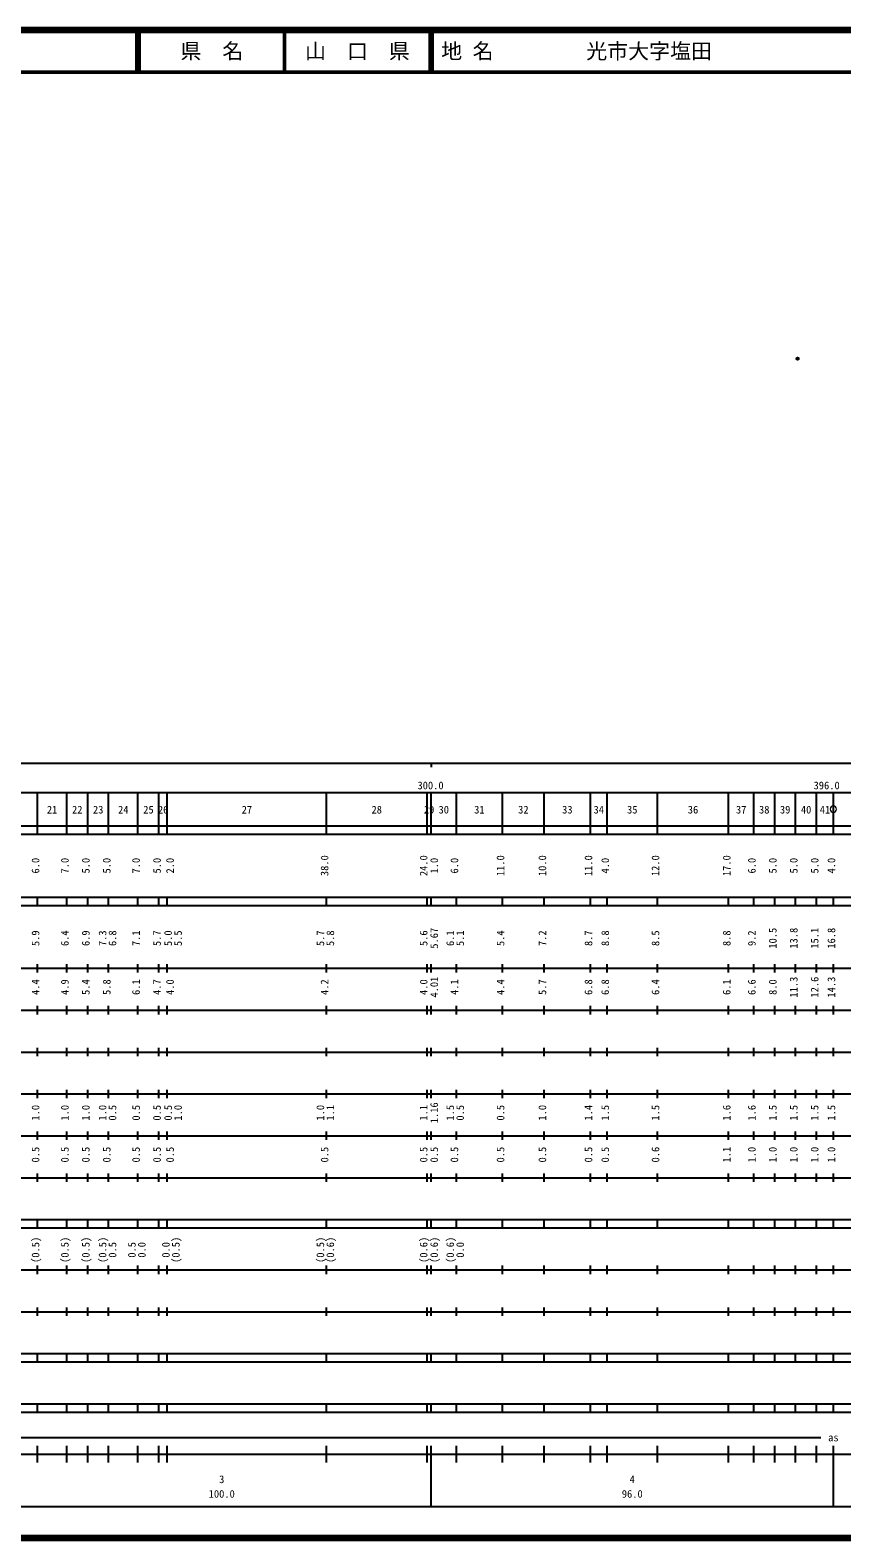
# Model space of a CAD drawing. Units: millimetres on the paper. Extents: x 40 to 680, y 20 to 380.
# Drawn here: x 272.3 to 466, y 20 to 380 of the extents above; entities that cross this region are included whole.
import ezdxf
from ezdxf.enums import TextEntityAlignment as Align

# ---------------------------------------------------------------- set-up
doc = ezdxf.new("R2010")
doc.units = ezdxf.units.MM
doc.header["$PDMODE"] = 32
doc.header["$PDSIZE"] = 0.5
doc.layers.add('M-OTRS', color=6, linetype='Continuous')
doc.layers.add('M-TTL-TXT', color=7, linetype='Continuous')
for name, color, linetype, lineweight in [('M-TTL', 2, 'Continuous', 140), ('M-TTL-BAND', 7, 'Continuous', 25), ('M-TTL-LINE', 7, 'Continuous', 50)]:
    doc.layers.add(name, color=color, linetype=linetype, lineweight=lineweight)
doc.styles.add('ＭＳ ゴシック', font='')
doc.styles.get('ＭＳ ゴシック').set_extended_font_data('MS Gothic')

msp = doc.modelspace()

# ---------------------------------------------------------------- linework, layer by layer
at = {"layer": 'M-OTRS'}
msp.add_point((455.47, 301.559), dxfattribs=at)
at = {"layer": 'M-TTL'}
for p, q in [((680, 380), (40, 380)), ((40, 20), (680, 20))]:
    msp.add_line(p, q, dxfattribs=at)
at = {"layer": 'M-TTL-BAND'}
for p, q in [((40, 205), (579, 205)), ((368, 205), (368, 204)), ((68, 198), (579, 198)), ((274, 188), (274, 198)), ((281, 188), (281, 198)), ((286, 188), (286, 198)), ((291, 188), (291, 198)), ((298, 188), (298, 198)), ((303, 188), (303, 198)), ((305, 188), (305, 198)), ((343, 188), (343, 198)), ((367, 188), (367, 198)), ((368, 188), (368, 198)), ((374, 188), (374, 198)), ((385, 188), (385, 198)), ((395, 188), (395, 198)), ((406, 188), (406, 198)), ((410, 188), (410, 198)), ((422, 188), (422, 198)), ((439, 188), (439, 198)), ((445, 188), (445, 198)), ((450, 188), (450, 198)), ((455, 188), (455, 198)), ((460, 188), (460, 198)), ((464, 188), (464, 198)), ((40, 190), (579, 190)), ((40, 188), (579, 188)), ((40, 173), (579, 173)), ((274, 171), (274, 173)), ((281, 171), (281, 173)), ((286, 171), (286, 173)), ((291, 171), (291, 173)), ((298, 171), (298, 173)), ((303, 171), (303, 173)), ((305, 171), (305, 173)), ((343, 171), (343, 173)), ((367, 171), (367, 173)), ((368, 171), (368, 173)), ((374, 171), (374, 173)), ((385, 171), (385, 173)), ((395, 171), (395, 173)), ((406, 171), (406, 173)), ((410, 171), (410, 173)), ((422, 171), (422, 173)), ((439, 171), (439, 173)), ((445, 171), (445, 173)), ((450, 171), (450, 173)), ((455, 171), (455, 173)), ((460, 171), (460, 173)), ((464, 171), (464, 173)), ((40, 171), (579, 171)), ((40, 156), (579, 156)), ((274, 155), (274, 157)), ((281, 155), (281, 157)), ((286, 155), (286, 157)), ((291, 155), (291, 157)), ((298, 155), (298, 157)), ((303, 155), (303, 157)), ((305, 155), (305, 157)), ((343, 155), (343, 157)), ((367, 155), (367, 157)), ((368, 155), (368, 157)), ((374, 155), (374, 157)), ((385, 155), (385, 157)), ((395, 155), (395, 157)), ((406, 155), (406, 157)), ((410, 155), (410, 157)), ((422, 155), (422, 157)), ((439, 155), (439, 157)), ((445, 155), (445, 157)), ((450, 155), (450, 157)), ((455, 155), (455, 157)), ((460, 155), (460, 157)), ((464, 155), (464, 157)), ((46, 146), (579, 146)), ((274, 145), (274, 147)), ((281, 145), (281, 147)), ((286, 145), (286, 147)), ((291, 145), (291, 147)), ((298, 145), (298, 147)), ((303, 145), (303, 147)), ((305, 145), (305, 147)), ((343, 145), (343, 147)), ((367, 145), (367, 147)), ((368, 145), (368, 147)), ((374, 145), (374, 147)), ((385, 145), (385, 147)), ((395, 145), (395, 147)), ((406, 145), (406, 147)), ((410, 145), (410, 147)), ((422, 145), (422, 147)), ((439, 145), (439, 147)), ((445, 145), (445, 147)), ((450, 145), (450, 147)), ((455, 145), (455, 147)), ((460, 145), (460, 147)), ((464, 145), (464, 147)), ((274, 135), (274, 137)), ((281, 135), (281, 137)), ((286, 135), (286, 137)), ((291, 135), (291, 137)), ((298, 135), (298, 137)), ((303, 135), (303, 137)), ((305, 135), (305, 137)), ((343, 135), (343, 137)), ((367, 135), (367, 137)), ((368, 135), (368, 137)), ((374, 135), (374, 137)), ((385, 135), (385, 137)), ((395, 135), (395, 137)), ((406, 135), (406, 137)), ((410, 135), (410, 137)), ((422, 135), (422, 137)), ((439, 135), (439, 137)), ((445, 135), (445, 137)), ((450, 135), (450, 137)), ((455, 135), (455, 137)), ((460, 135), (460, 137)), ((464, 135), (464, 137)), ((52, 136), (579, 136)), ((46, 126), (579, 126)), ((274, 125), (274, 127)), ((281, 125), (281, 127)), ((286, 125), (286, 127)), ((291, 125), (291, 127)), ((298, 125), (298, 127)), ((303, 125), (303, 127)), ((305, 125), (305, 127)), ((343, 125), (343, 127)), ((367, 125), (367, 127)), ((368, 125), (368, 127)), ((374, 125), (374, 127)), ((385, 125), (385, 127)), ((395, 125), (395, 127)), ((406, 125), (406, 127)), ((410, 125), (410, 127)), ((422, 125), (422, 127)), ((439, 125), (439, 127)), ((445, 125), (445, 127)), ((450, 125), (450, 127)), ((455, 125), (455, 127)), ((460, 125), (460, 127)), ((464, 125), (464, 127)), ((52, 116), (579, 116)), ((274, 115), (274, 117)), ((281, 115), (281, 117)), ((286, 115), (286, 117)), ((291, 115), (291, 117)), ((298, 115), (298, 117)), ((303, 115), (303, 117)), ((305, 115), (305, 117)), ((343, 115), (343, 117)), ((367, 115), (367, 117)), ((368, 115), (368, 117)), ((374, 115), (374, 117)), ((385, 115), (385, 117)), ((395, 115), (395, 117)), ((406, 115), (406, 117)), ((410, 115), (410, 117)), ((422, 115), (422, 117)), ((439, 115), (439, 117)), ((445, 115), (445, 117)), ((450, 115), (450, 117)), ((455, 115), (455, 117)), ((460, 115), (460, 117)), ((464, 115), (464, 117)), ((46, 106), (579, 106)), ((274, 105), (274, 107)), ((281, 105), (281, 107)), ((286, 105), (286, 107)), ((291, 105), (291, 107)), ((298, 105), (298, 107)), ((303, 105), (303, 107)), ((305, 105), (305, 107)), ((343, 105), (343, 107)), ((367, 105), (367, 107)), ((368, 105), (368, 107)), ((374, 105), (374, 107)), ((385, 105), (385, 107)), ((395, 105), (395, 107)), ((406, 105), (406, 107)), ((410, 105), (410, 107)), ((422, 105), (422, 107)), ((439, 105), (439, 107)), ((445, 105), (445, 107)), ((450, 105), (450, 107)), ((455, 105), (455, 107)), ((460, 105), (460, 107)), ((464, 105), (464, 107)), ((40, 96), (579, 96)), ((40, 94), (579, 94)), ((274, 94), (274, 96)), ((281, 94), (281, 96)), ((286, 94), (286, 96)), ((291, 94), (291, 96)), ((298, 94), (298, 96)), ((303, 94), (303, 96)), ((305, 94), (305, 96)), ((343, 94), (343, 96)), ((367, 94), (367, 96)), ((368, 94), (368, 96)), ((374, 94), (374, 96)), ((385, 94), (385, 96)), ((395, 94), (395, 96)), ((406, 94), (406, 96)), ((410, 94), (410, 96)), ((422, 94), (422, 96)), ((439, 94), (439, 96)), ((445, 94), (445, 96)), ((450, 94), (450, 96)), ((455, 94), (455, 96)), ((460, 94), (460, 96)), ((464, 94), (464, 96)), ((49, 84), (579, 84)), ((274, 83), (274, 85)), ((281, 83), (281, 85)), ((286, 83), (286, 85)), ((291, 83), (291, 85)), ((298, 83), (298, 85)), ((303, 83), (303, 85)), ((305, 83), (305, 85)), ((343, 83), (343, 85)), ((367, 83), (367, 85)), ((368, 83), (368, 85)), ((374, 83), (374, 85)), ((385, 83), (385, 85)), ((395, 83), (395, 85)), ((406, 83), (406, 85)), ((410, 83), (410, 85)), ((422, 83), (422, 85)), ((439, 83), (439, 85)), ((445, 83), (445, 85)), ((450, 83), (450, 85)), ((455, 83), (455, 85)), ((460, 83), (460, 85)), ((464, 83), (464, 85)), ((40, 74), (579, 74)), ((274, 73), (274, 75)), ((281, 73), (281, 75)), ((286, 73), (286, 75)), ((291, 73), (291, 75)), ((298, 73), (298, 75)), ((303, 73), (303, 75)), ((305, 73), (305, 75)), ((343, 73), (343, 75)), ((367, 73), (367, 75)), ((368, 73), (368, 75)), ((374, 73), (374, 75)), ((385, 73), (385, 75)), ((395, 73), (395, 75)), ((406, 73), (406, 75)), ((410, 73), (410, 75)), ((422, 73), (422, 75)), ((439, 73), (439, 75)), ((445, 73), (445, 75)), ((450, 73), (450, 75)), ((455, 73), (455, 75)), ((460, 73), (460, 75)), ((464, 73), (464, 75)), ((40, 64), (579, 64)), ((40, 62), (579, 62)), ((274, 62), (274, 64)), ((281, 62), (281, 64)), ((286, 62), (286, 64)), ((291, 62), (291, 64)), ((298, 62), (298, 64)), ((303, 62), (303, 64)), ((305, 62), (305, 64)), ((343, 62), (343, 64)), ((367, 62), (367, 64)), ((368, 62), (368, 64)), ((374, 62), (374, 64)), ((385, 62), (385, 64)), ((395, 62), (395, 64)), ((406, 62), (406, 64)), ((410, 62), (410, 64)), ((422, 62), (422, 64)), ((439, 62), (439, 64)), ((445, 62), (445, 64)), ((450, 62), (450, 64)), ((455, 62), (455, 64)), ((460, 62), (460, 64)), ((464, 62), (464, 64)), ((40, 52), (579, 52)), ((274, 50), (274, 52)), ((281, 50), (281, 52)), ((286, 50), (286, 52)), ((291, 50), (291, 52)), ((298, 50), (298, 52)), ((303, 50), (303, 52)), ((305, 50), (305, 52)), ((343, 50), (343, 52)), ((367, 50), (367, 52)), ((368, 50), (368, 52)), ((374, 50), (374, 52)), ((385, 50), (385, 52)), ((395, 50), (395, 52)), ((406, 50), (406, 52)), ((410, 50), (410, 52)), ((422, 50), (422, 52)), ((439, 50), (439, 52)), ((445, 50), (445, 52)), ((450, 50), (450, 52)), ((455, 50), (455, 52)), ((460, 50), (460, 52)), ((464, 50), (464, 52)), ((40, 50), (579, 50)), ((71, 44), (461, 44)), ((40, 40), (579, 40)), ((274, 38), (274, 42)), ((281, 38), (281, 42)), ((286, 38), (286, 42)), ((291, 38), (291, 42)), ((298, 38), (298, 42)), ((303, 38), (303, 42)), ((305, 38), (305, 42)), ((343, 38), (343, 42)), ((367, 38), (367, 42)), ((368, 27.5), (368, 42)), ((374, 38), (374, 42)), ((385, 38), (385, 42)), ((395, 38), (395, 42)), ((406, 38), (406, 42)), ((410, 38), (410, 42)), ((422, 38), (422, 42)), ((439, 38), (439, 42)), ((445, 38), (445, 42)), ((450, 38), (450, 42)), ((455, 38), (455, 42)), ((460, 38), (460, 42)), ((464, 27.5), (464, 42)), ((68, 27.5), (579, 27.5))]:
    msp.add_line(p, q, dxfattribs=at)
at = {"layer": 'M-TTL-BAND', "lineweight": 13}
msp.add_lwpolyline([(464.75, 194, 1), (463.25, 194, 1)], format="xyb", close=True, dxfattribs=at)
at = {"layer": 'M-TTL-LINE'}
for p, q in [((297.75, 380), (297.75, 370)), ((298.25, 380), (298.25, 370)), ((333, 380), (333, 370)), ((367.75, 380), (367.75, 370)), ((368.25, 380), (368.25, 370)), ((40, 370), (680, 370))]:
    msp.add_line(p, q, dxfattribs=at)

# ---------------------------------------------------------------- texts
at = {"layer": 'M-TTL-BAND', "style": 'ＭＳ ゴシック'}
for s, p in [('300.0', (367.844, 198.195)), ('396.0', (462.405, 198.195)), ('21', (277.5, 192.405)), ('22', (283.5, 192.405)), ('23', (288.5, 192.405)), ('24', (294.5, 192.405)), ('25', (300.5, 192.405)), ('26', (304, 192.405)), ('27', (324, 192.405)), ('28', (355, 192.405)), ('29', (367.5, 192.405)), ('30', (371, 192.405)), ('31', (379.5, 192.405)), ('32', (390, 192.405)), ('33', (400.5, 192.405)), ('34', (408, 192.405)), ('35', (416, 192.405)), ('36', (430.5, 192.405)), ('37', (442, 192.405)), ('38', (447.5, 192.405)), ('39', (452.5, 192.405)), ('40', (457.5, 192.405)), ('41', (462, 192.405)), ('as', (464, 42.5)), ('3', (318, 32.523)), ('4', (416, 32.523)), ('100.0', (318, 29.033)), ('96.0', (416, 29.033))]:
    msp.add_text(s, height=1.833, dxfattribs=at).set_placement(p, align=Align.BOTTOM_CENTER)
for s, p in [('6.0', (275, 180.5)), ('7.0', (282, 180.5)), ('5.0', (287, 180.5)), ('5.0', (292, 180.5)), ('7.0', (299, 180.5)), ('5.0', (304, 180.5)), ('2.0', (307.12, 180.5)), ('38.0', (344, 180.5)), ('24.0', (367.65, 180.5)), ('1.0', (370.17, 180.5)), ('6.0', (375, 180.5)), ('11.0', (386, 180.5)), ('10.0', (396, 180.5)), ('11.0', (407, 180.5)), ('4.0', (411, 180.5)), ('12.0', (423, 180.5)), ('17.0', (440, 180.5)), ('6.0', (446, 180.5)), ('5.0', (451, 180.5)), ('5.0', (456, 180.5)), ('5.0', (461, 180.5)), ('4.0', (465, 180.5)), ('5.9', (275, 163.174)), ('6.4', (282, 163.174)), ('6.9', (287, 163.174)), ('7.3', (291, 163.174)), ('6.8', (293.37, 163.174)), ('7.1', (299, 163.174)), ('5.7', (304, 163.174)), ('5.0', (306.655, 163.174)), ('5.5', (309.025, 163.174)), ('5.7', (343, 163.174)), ('5.8', (345.37, 163.174)), ('5.6', (367.65, 163.174)), ('5.67', (370.17, 163.174)), ('6.1', (374, 163.174)), ('5.1', (376.37, 163.174)), ('5.4', (386, 163.174)), ('7.2', (396, 163.174)), ('8.7', (407, 163.174)), ('8.8', (411, 163.174)), ('8.5', (423, 163.174)), ('8.8', (440, 163.174)), ('9.2', (446, 163.174)), ('10.5', (451, 163.174)), ('13.8', (456, 163.174)), ('15.1', (461, 163.174)), ('16.8', (465, 163.174)), ('4.4', (275, 151.5)), ('4.9', (282, 151.5)), ('5.4', (287, 151.5)), ('5.8', (292, 151.5)), ('6.1', (299, 151.5)), ('4.7', (304, 151.5)), ('4.0', (307.12, 151.5)), ('4.2', (344, 151.5)), ('4.0', (367.65, 151.5)), ('4.01', (370.17, 151.5)), ('4.1', (375, 151.5)), ('4.4', (386, 151.5)), ('5.7', (396, 151.5)), ('6.8', (407, 151.5)), ('6.8', (411, 151.5)), ('6.4', (423, 151.5)), ('6.1', (440, 151.5)), ('6.6', (446, 151.5)), ('8.0', (451, 151.5)), ('11.3', (456, 151.5)), ('12.6', (461, 151.5)), ('14.3', (465, 151.5)), ('1.0', (275, 121.5)), ('1.0', (282, 121.5)), ('1.0', (287, 121.5)), ('1.0', (291, 121.5)), ('0.5', (293.37, 121.5)), ('0.5', (299, 121.5)), ('0.5', (304, 121.5)), ('0.5', (306.655, 121.5)), ('1.0', (309.025, 121.5)), ('1.0', (343, 121.5)), ('1.1', (345.37, 121.5)), ('1.1', (367.65, 121.5)), ('1.16', (370.17, 121.5)), ('1.5', (374, 121.5)), ('0.5', (376.37, 121.5)), ('0.5', (386, 121.5)), ('1.0', (396, 121.5)), ('1.4', (407, 121.5)), ('1.5', (411, 121.5)), ('1.5', (423, 121.5)), ('1.6', (440, 121.5)), ('1.6', (446, 121.5)), ('1.5', (451, 121.5)), ('1.5', (456, 121.5)), ('1.5', (461, 121.5)), ('1.5', (465, 121.5)), ('0.5', (275, 111.5)), ('0.5', (282, 111.5)), ('0.5', (287, 111.5)), ('0.5', (292, 111.5)), ('0.5', (299, 111.5)), ('0.5', (304, 111.5)), ('0.5', (307.12, 111.5)), ('0.5', (344, 111.5)), ('0.5', (367.65, 111.5)), ('0.5', (370.17, 111.5)), ('0.5', (375, 111.5)), ('0.5', (386, 111.5)), ('0.5', (396, 111.5)), ('0.5', (407, 111.5)), ('0.5', (411, 111.5)), ('0.6', (423, 111.5)), ('1.1', (440, 111.5)), ('1.0', (446, 111.5)), ('1.0', (451, 111.5)), ('1.0', (456, 111.5)), ('1.0', (461, 111.5)), ('1.0', (465, 111.5)), ('(0.5)', (275, 88.764)), ('(0.5)', (282, 88.764)), ('(0.5)', (287, 88.764)), ('(0.5)', (291, 88.764)), ('0.5', (293.37, 88.764)), ('0.5', (298, 88.764)), ('0.0', (300.37, 88.764)), ('0.0', (306.12, 88.764)), ('(0.5)', (308.49, 88.764)), ('(0.5)', (343, 88.764)), ('(0.6)', (345.37, 88.764)), ('(0.6)', (367.65, 88.764)), ('(0.6)', (370.17, 88.764)), ('(0.6)', (374, 88.764)), ('0.0', (376.37, 88.764))]:
    msp.add_text(s, height=1.833, rotation=90, dxfattribs=at).set_placement(p, align=Align.BOTTOM_CENTER)
at = {"layer": 'M-TTL-TXT', "style": 'ＭＳ ゴシック'}
for s, p in [('県\u3000名', (315.625, 375)), ('山\u3000口\u3000県', (350.375, 375))]:
    msp.add_text(s, height=3.666, dxfattribs=at).set_placement(p, align=Align.MIDDLE_CENTER)
for s, p in [('地 名', (370.38, 375)), ('光市大字塩田', (405.024, 375))]:
    msp.add_text(s, height=3.666, dxfattribs=at).set_placement(p, align=Align.MIDDLE_LEFT)

doc.saveas('drawing.dxf')
